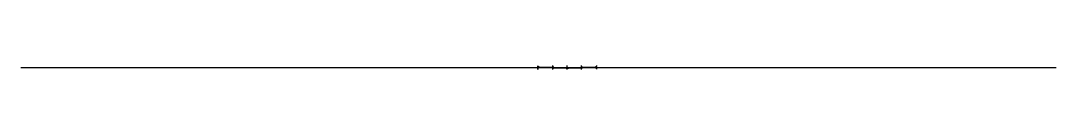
# Model space of a CAD drawing. Units: millimetres at full size, sheet at 1:100. Extents: x -15551 to 15061, y -3545 to -3435.
import ezdxf

# ---------------------------------------------------------------- set-up
doc = ezdxf.new("R2010")
doc.units = ezdxf.units.MM
doc.header["$LTSCALE"] = 100
doc.layers.add('0-0', color=7, linetype='Continuous')

msp = doc.modelspace()

# ---------------------------------------------------------------- linework, layer by layer
at = {"layer": '0-0'}
for p, q in [((-15551, -3489.8), (15061.2, -3489.8)), ((-279.9, -3454.8), (-244.9, -3454.8)), ((-279.9, -3524.8), (-244.9, -3524.8)), ((-259.9, -3524.8), (-259.9, -3454.8)), ((-224.9, -3477.8), (163.1, -3477.8)), ((163.1, -3489.8), (197.1, -3489.8)), ((180.1, -3544.8), (180.1, -3434.8)), ((197.1, -3501.8), (571.1, -3501.8)), ((571.1, -3489.8), (571.1, -3513.8)), ((571.1, -3489.8), (639.1, -3489.8)), ((605.1, -3544.8), (605.1, -3434.8)), ((639.1, -3501.8), (1010.1, -3501.8)), ((1013.1, -3489.8), (1047.1, -3489.8)), ((1030.1, -3544.8), (1030.1, -3434.8)), ((1047.1, -3477.8), (1435.1, -3477.8)), ((1490.1, -3454.8), (1455.1, -3454.8)), ((1490.1, -3524.8), (1455.1, -3524.8)), ((1470.1, -3524.8), (1470.1, -3454.8))]:
    msp.add_line(p, q, dxfattribs=at)
for points in [[(-259.9, -3489.8), (-224.9, -3489.8), (-224.9, -3465.8), (-259.9, -3465.8)], [(571.1, -3513.8), (639.1, -3513.8), (639.1, -3489.8)], [(1470.1, -3489.8), (1435.1, -3489.8), (1435.1, -3465.8), (1470.1, -3465.8)]]:
    msp.add_lwpolyline(points, dxfattribs=at)
for points in [[(163.1, -3513.8), (197.1, -3513.8), (197.1, -3465.8), (163.1, -3465.8)], [(1013.1, -3513.8), (1047.1, -3513.8), (1047.1, -3465.8), (1013.1, -3465.8)]]:
    msp.add_lwpolyline(points, close=True, dxfattribs=at)

doc.saveas('drawing.dxf')
